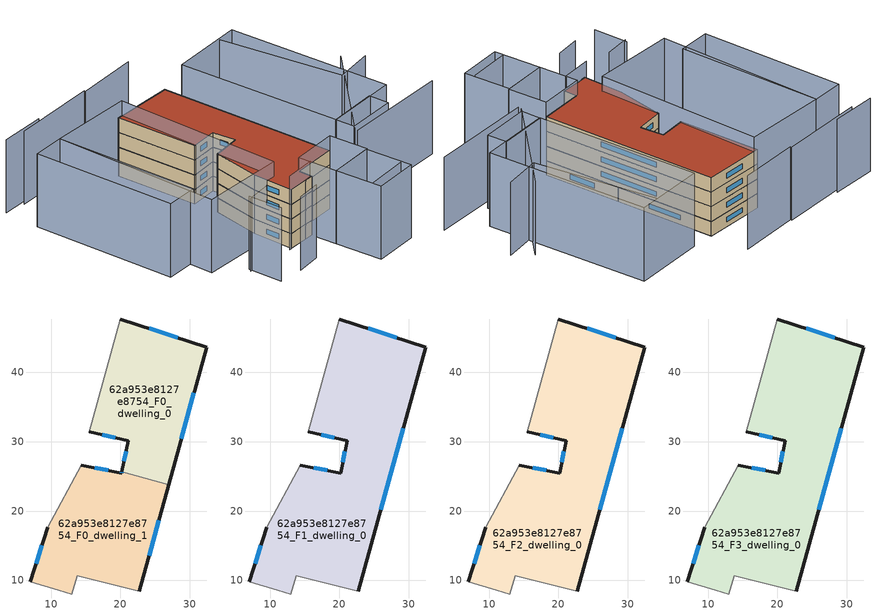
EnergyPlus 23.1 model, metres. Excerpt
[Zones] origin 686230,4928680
62a953e8127e8754_F0_dwelling_0
 floor ground (EU_floor_Construction): 26.95,23.8 32.43,43.66 20,47.72 15.52,31.46 21.1,30.17 20.21,25.66 z0
 wall outside (EU_wall_Construction): 20,47.72 32.43,43.66 26.95,23.8 / 20.21,25.66 21.1,30.17 15.52,31.46 z0:3
 wall to 62a953e8127e8754_F0_dwelling_1 (EU_wall_Construction): 26.95,23.8 20.21,25.66 z0:3
 wall adiabatic (EU_wall_Construction): 15.52,31.46 20,47.72 z0:3
 window (EU_Window_Construction): 24.14,46.37 28.29,45.01 / 30.6,37.04 28.77,30.42 / 20.51,27.16 20.8,28.67 / 19.24,30.6 17.38,31.03 z1:2
62a953e8127e8754_F0_dwelling_1
 floor ground (EU_floor_Construction): 22.71,8.45 26.95,23.8 20.21,25.66 20.18,25.49 14.35,26.63 9.51,17.67 7,9.78 11.1,8.54 12.97,8.03 13.74,10.68 z0
 wall outside (EU_wall_Construction): 26.95,23.8 22.71,8.45 / 7,9.78 9.51,17.67 / 14.35,26.63 20.18,25.49 20.21,25.66 z0:3
 wall adiabatic (EU_wall_Construction): 22.71,8.45 13.74,10.68 12.97,8.03 11.1,8.54 7,9.78 / 9.51,17.67 14.35,26.63 z0:3
 window (EU_Window_Construction): 25.53,18.69 24.12,13.57 / 7.84,12.41 8.67,15.04 / 16.29,26.25 18.23,25.87 / 20.19,25.55 20.2,25.6 z1:2
62a953e8127e8754_F1_dwelling_0
 floor to 62a953e8127e8754_F0_dwelling_0 (EU_floor_Construction): 26.95,23.8 32.43,43.66 20,47.72 15.52,31.46 21.1,30.17 20.21,25.66 z3
 floor to 62a953e8127e8754_F0_dwelling_1 (EU_floor_Construction): 22.71,8.45 26.95,23.8 20.21,25.66 20.18,25.49 14.35,26.63 9.51,17.67 7,9.78 11.1,8.54 12.97,8.03 13.74,10.68 z3
 wall outside (EU_wall_Construction): 20,47.72 32.43,43.66 22.71,8.45 / 7,9.78 9.51,17.67 / 14.35,26.63 20.18,25.49 21.1,30.17 15.52,31.46 z3:6
 wall adiabatic (EU_wall_Construction): 15.52,31.46 20,47.72 / 22.71,8.45 13.74,10.68 12.97,8.03 11.1,8.54 7,9.78 / 9.51,17.67 14.35,26.63 z3:6
 window (EU_Window_Construction): 24.14,46.37 28.29,45.01 / 29.19,31.93 25.95,20.19 / 7.84,12.41 8.67,15.04 / 16.29,26.25 18.23,25.87 / 20.48,27.05 20.79,28.61 / 19.24,30.6 17.38,31.03 z4:5
62a953e8127e8754_F2_dwelling_0
 floor to 62a953e8127e8754_F1_dwelling_0 (EU_floor_Construction): 22.71,8.45 32.43,43.66 20,47.72 15.52,31.46 21.1,30.17 20.18,25.49 14.35,26.63 9.51,17.67 7,9.78 11.1,8.54 12.97,8.03 13.74,10.68 z6
 wall outside (EU_wall_Construction): 20,47.72 32.43,43.66 22.71,8.45 / 7,9.78 9.51,17.67 / 14.35,26.63 20.18,25.49 21.1,30.17 15.52,31.46 z6:9
 wall adiabatic (EU_wall_Construction): 15.52,31.46 20,47.72 / 22.71,8.45 13.74,10.68 12.97,8.03 11.1,8.54 7,9.78 / 9.51,17.67 14.35,26.63 z6:9
 window (EU_Window_Construction): 24.14,46.37 28.29,45.01 / 29.19,31.93 25.95,20.19 / 7.84,12.41 8.67,15.04 / 16.29,26.25 18.23,25.87 / 20.48,27.05 20.79,28.61 / 19.24,30.6 17.38,31.03 z7:8
62a953e8127e8754_F3_dwelling_0
 floor to 62a953e8127e8754_F2_dwelling_0 (EU_floor_Construction): 22.71,8.45 32.43,43.66 20,47.72 15.52,31.46 21.1,30.17 20.18,25.49 14.35,26.63 9.51,17.67 7,9.78 11.1,8.54 12.97,8.03 13.74,10.68 z9
 wall outside (EU_wall_Construction): 20,47.72 32.43,43.66 22.71,8.45 / 7,9.78 9.51,17.67 / 14.35,26.63 20.18,25.49 21.1,30.17 15.52,31.46 z9:12
 wall adiabatic (EU_wall_Construction): 15.52,31.46 20,47.72 / 22.71,8.45 13.74,10.68 12.97,8.03 11.1,8.54 7,9.78 / 9.51,17.67 14.35,26.63 z9:12
 window (EU_Window_Construction): 24.14,46.37 28.29,45.01 / 29.19,31.93 25.95,20.19 / 7.84,12.41 8.67,15.04 / 16.29,26.25 18.23,25.87 / 20.48,27.05 20.79,28.61 / 19.24,30.6 17.38,31.03 z10:11
 roof outside (EU_roof_Construction): 32.43,43.66 22.71,8.45 13.74,10.68 12.97,8.03 11.1,8.54 7,9.78 9.51,17.67 14.35,26.63 20.18,25.49 21.1,30.17 15.52,31.46 20,47.72 z12
shading: 9.77,-4.8 18.31,-6.76 / 26.24,4.47 47.58,-1.41 / 0.42,5.41 5.46,4.38 / 6.55,9.88 12.88,8.43 / 26.56,5.19 49.88,16.86 / 51.67,12.9 43.71,14.16 / 43.71,14.16 47.64,39.03 / 34.38,51.4 21.91,54.68 / 9.71,58.92 0.62,61.63 / 22,55.02 4.64,59.67 / -3.17,13.56 1.98,12.49 / -2.64,14.04 -4.49,7.21 / 11.43,2.86 20.56,0.67 / 20.56,0.67 18.3,-8.76 / 18.3,-8.76 9.16,-6.56 / 9.16,-6.56 11.43,2.86 / 13.41,10.76 22.71,8.45 / 22.71,8.45 20.75,0.55 / 20.75,0.55 11.45,2.85 / 11.45,2.85 13.41,10.76 / 37.45,3.01 27.37,5.6 / 27.37,5.6 28.39,9.56 / 28.39,9.56 38.47,6.98 / 38.47,6.98 37.45,3.01 / 28.36,9.43 36.81,42.16 / 36.81,42.16 51.66,38.33 / 51.66,38.33 43.21,5.6 / 43.21,5.6 28.36,9.43 / -6.2,19.77 4.38,52.83 / 4.38,52.83 21.03,47.5 / 21.03,47.5 10.45,14.44 / 10.45,14.44 -6.2,19.77 / -10.23,26.04 -2.04,54.67 / -2.04,54.67 4.38,52.83 / 4.38,52.83 -3.81,24.21 / -3.81,24.21 -10.23,26.04 z0:15
[Building]
EU S2 Campaign: North Axis=0; Terrain=City; Solar Distribution=FullExterior
[Site:Location]
Bologna: Latitude=44.5; Longitude=11.25; Time Zone=1; Elevation=37
[SizingPeriod:WeatherFileDays]
AnnualSizingPeriod: Begin Month=1; Begin Day of Month=1; End Month=12; End Day of Month=31; Day of Week for Start Day=Monday; Use Weather File Daylight Saving Period=No; Use Weather File Rain and Snow Indicators=No
[MATERIAL]
EU_InternalMass_Material: Roughness=MediumRough; Thickness=0.1; Conductivity=1; Density=1800; Specific Heat=900; Thermal Absorptance=0.9; Solar Absorptance=0.7; Visible Absorptance=0.7
[MATERIAL:NOMASS] Roughness=MediumRough; Thermal Absorptance=0.9; Solar Absorptance=0.7; Visible Absorptance=0.7
Name | Thermal Resistance
EU_wall_NoMass | 0.937881
EU_roof_NoMass | 0.548572
EU_floor_NoMass | 0.71348
[WINDOWMATERIAL:SIMPLEGLAZINGSYSTEM]
EU_Window_SimpleGlazing: UFactor=4.25633; Solar Heat Gain Coefficient=0.85; Visible Transmittance=0.85
[CONSTRUCTION]
EU_wall_Construction: EU_wall_NoMass
EU_roof_Construction: EU_roof_NoMass
EU_floor_Construction: EU_floor_NoMass
EU_InternalMass_Construction: EU_InternalMass_Material
EU_Window_Construction: EU_Window_SimpleGlazing
[ZONE] Type=1; Multiplier=1; Ceiling Height=autocalculate; Floor Area=autocalculate; Part of Total Floor Area=Yes
Name | Volume
62a953e8127e8754_F0_dwelling_0; 62a953e8127e8754_F0_dwelling_1 | 739.841
62a953e8127e8754_F1_dwelling_0; 62a953e8127e8754_F2_dwelling_0; 62a953e8127e8754_F3_dwelling_0 | 1479.7
[INTERNALMASS] Construction=EU_InternalMass_Construction
Name | Zone or ZoneList | Surface Area
62a953e8127e8754_F0_dwelling_0_EU_InternalMass | 62a953e8127e8754_F0_dwelling_0 | 246.614
62a953e8127e8754_F0_dwelling_1_EU_InternalMass | 62a953e8127e8754_F0_dwelling_1 | 246.613
62a953e8127e8754_F1_dwelling_0_EU_InternalMass | 62a953e8127e8754_F1_dwelling_0 | 493.234
62a953e8127e8754_F2_dwelling_0_EU_InternalMass | 62a953e8127e8754_F2_dwelling_0 | 493.234
62a953e8127e8754_F3_dwelling_0_EU_InternalMass | 62a953e8127e8754_F3_dwelling_0 | 493.234
[OTHEREQUIPMENT] Fuel Type=Electricity; Design Level Calculation Method=Watts/Area; Power per Zone Floor Area=1; Fraction Latent=0; Fraction Radiant=0; Fraction Lost=0; Carbon Dioxide Generation Rate=0; EndUse Subcategory=EU_Step8_InternalGains
Name | Zone or ZoneList or Space or SpaceList | Schedule
EU_Step8_InternalGain_62a953e8127e8754_F0_dwelling_0_f000 | 62a953e8127e8754_F0_dwelling_0 | EU_Step8_GainSchedule_62a953e8127e8754_F0_dwelling_0_f000
EU_Step8_InternalGain_62a953e8127e8754_F0_dwelling_1_f000 | 62a953e8127e8754_F0_dwelling_1 | EU_Step8_GainSchedule_62a953e8127e8754_F0_dwelling_1_f000
EU_Step8_InternalGain_62a953e8127e8754_F1_dwelling_0_f000 | 62a953e8127e8754_F1_dwelling_0 | EU_Step8_GainSchedule_62a953e8127e8754_F1_dwelling_0_f000
EU_Step8_InternalGain_62a953e8127e8754_F2_dwelling_0_f000 | 62a953e8127e8754_F2_dwelling_0 | EU_Step8_GainSchedule_62a953e8127e8754_F2_dwelling_0_f000
EU_Step8_InternalGain_62a953e8127e8754_F3_dwelling_0_f000 | 62a953e8127e8754_F3_dwelling_0 | EU_Step8_GainSchedule_62a953e8127e8754_F3_dwelling_0_f000
[ZONEVENTILATION:DESIGNFLOWRATE] Schedule=EU_AlwaysOn; Design Flow Rate Calculation Method=AirChanges/Hour; Air Changes per Hour=0.687892; Ventilation Type=Natural; Fan Pressure Rise=0; Fan Total Efficiency=1; Constant Term Coefficient=1; Temperature Term Coefficient=0; Velocity Term Coefficient=0; Velocity Squared Term Coefficient=0; Minimum Indoor Temperature=-100; Maximum Indoor Temperature=100; Delta Temperature=-100; Minimum Outdoor Temperature=-100; Maximum Outdoor Temperature=100; Maximum Wind Speed=40
Name | Zone or ZoneList or Space or SpaceList
EU_ConstantAir_62a953e8127e8754_F0_dwelling_0 | 62a953e8127e8754_F0_dwelling_0
EU_ConstantAir_62a953e8127e8754_F0_dwelling_1 | 62a953e8127e8754_F0_dwelling_1
EU_ConstantAir_62a953e8127e8754_F1_dwelling_0 | 62a953e8127e8754_F1_dwelling_0
EU_ConstantAir_62a953e8127e8754_F2_dwelling_0 | 62a953e8127e8754_F2_dwelling_0
EU_ConstantAir_62a953e8127e8754_F3_dwelling_0 | 62a953e8127e8754_F3_dwelling_0
[HVACTEMPLATE:THERMOSTAT] Constant Heating Setpoint=20; Constant Cooling Setpoint=50
EU_HeatOnly_62a953e8127e8754_F0_dwelling_0; EU_HeatOnly_62a953e8127e8754_F0_dwelling_1; EU_HeatOnly_62a953e8127e8754_F1_dwelling_0; EU_HeatOnly_62a953e8127e8754_F2_dwelling_0; EU_HeatOnly_62a953e8127e8754_F3_dwelling_0
[HVACTEMPLATE:ZONE:IDEALLOADSAIRSYSTEM] System Availability Schedule=EU_AlwaysOn; Maximum Heating Supply Air Temperature=50; Minimum Cooling Supply Air Temperature=13; Maximum Heating Supply Air Humidity Ratio=0.0156; Minimum Cooling Supply Air Humidity Ratio=0.0077; Heating Limit=NoLimit; Cooling Limit=NoLimit; Heating Availability Schedule=EU_AlwaysOn; Cooling Availability Schedule=EU_CoolingOff; Dehumidification Control Type=ConstantSensibleHeatRatio; Cooling Sensible Heat Ratio=0.7; Dehumidification Setpoint=60; Humidification Control Type=None; Humidification Setpoint=30; Outdoor Air Method=None; Outdoor Air Flow Rate per Person=0.00944; Outdoor Air Flow Rate per Zone Floor Area=0; Outdoor Air Flow Rate per Zone=0; Demand Controlled Ventilation Type=None; Outdoor Air Economizer Type=NoEconomizer; Heat Recovery Type=None; Sensible Heat Recovery Effectiveness=0.7; Latent Heat Recovery Effectiveness=0.65
Name | Template Thermostat
62a953e8127e8754_F0_dwelling_0 | EU_HeatOnly_62a953e8127e8754_F0_dwelling_0
62a953e8127e8754_F0_dwelling_1 | EU_HeatOnly_62a953e8127e8754_F0_dwelling_1
62a953e8127e8754_F1_dwelling_0 | EU_HeatOnly_62a953e8127e8754_F1_dwelling_0
62a953e8127e8754_F2_dwelling_0 | EU_HeatOnly_62a953e8127e8754_F2_dwelling_0
62a953e8127e8754_F3_dwelling_0 | EU_HeatOnly_62a953e8127e8754_F3_dwelling_0
[SIZING:ZONE] Zone Cooling Design Supply Air Temperature Input Method=SupplyAirTemperature; Zone Cooling Design Supply Air Temperature=13; Zone Heating Design Supply Air Temperature Input Method=SupplyAirTemperature; Zone Heating Design Supply Air Temperature=50; Zone Cooling Design Supply Air Humidity Ratio=0.008; Zone Heating Design Supply Air Humidity Ratio=0.008; Cooling Design Air Flow Method=DesignDay; Cooling Design Air Flow Rate=0; Cooling Minimum Air Flow per Zone Floor Area=0.000762; Cooling Minimum Air Flow=0; Cooling Minimum Air Flow Fraction=0.2; Heating Design Air Flow Method=DesignDay; Heating Design Air Flow Rate=0; Heating Maximum Air Flow per Zone Floor Area=0.002032; Heating Maximum Air Flow=0.141576; Heating Maximum Air Flow Fraction=0.3; Account for Dedicated Outdoor Air System=No; Dedicated Outdoor Air System Control Strategy=NeutralSupplyAir; Dedicated Outdoor Air Low Setpoint Temperature for Design=autosize; Dedicated Outdoor Air High Setpoint Temperature for Design=autosize; Zone Load Sizing Method=Sensible Load Only No Latent Load; Zone Latent Cooling Design Supply Air Humidity Ratio Input Method=HumidityRatioDifference; Zone Cooling Design Supply Air Humidity Ratio Difference=0.005; Zone Latent Heating Design Supply Air Humidity Ratio Input Method=HumidityRatioDifference; Zone Humidification Design Supply Air Humidity Ratio Difference=0.005
62a953e8127e8754_F0_dwelling_0; 62a953e8127e8754_F0_dwelling_1; 62a953e8127e8754_F1_dwelling_0; 62a953e8127e8754_F2_dwelling_0; 62a953e8127e8754_F3_dwelling_0
[SCHEDULE:CONSTANT]
Name | Hourly Value
EU_AlwaysOn | 1
EU_CoolingOff | 0
[SCHEDULE:FILE] Column Number=1; Rows to Skip at Top=0; Number of Hours of Data=8760; Column Separator=Comma; Interpolate to Timestep=No; Minutes per Item=60; Adjust Schedule for Daylight Savings=Yes
Name | File
EU_Step8_GainSchedule_62a953e8127e8754_F0_dwelling_0_f000 | ../../schedules/62a953e8127e8754/62a953e8127e8754_F0_dwelling_0_f000_gain.csv
EU_Step8_GainSchedule_62a953e8127e8754_F0_dwelling_1_f000 | ../../schedules/62a953e8127e8754/62a953e8127e8754_F0_dwelling_1_f000_gain.csv
EU_Step8_GainSchedule_62a953e8127e8754_F1_dwelling_0_f000 | ../../schedules/62a953e8127e8754/62a953e8127e8754_F1_dwelling_0_f000_gain.csv
EU_Step8_GainSchedule_62a953e8127e8754_F2_dwelling_0_f000 | ../../schedules/62a953e8127e8754/62a953e8127e8754_F2_dwelling_0_f000_gain.csv
EU_Step8_GainSchedule_62a953e8127e8754_F3_dwelling_0_f000 | ../../schedules/62a953e8127e8754/62a953e8127e8754_F3_dwelling_0_f000_gain.csv
